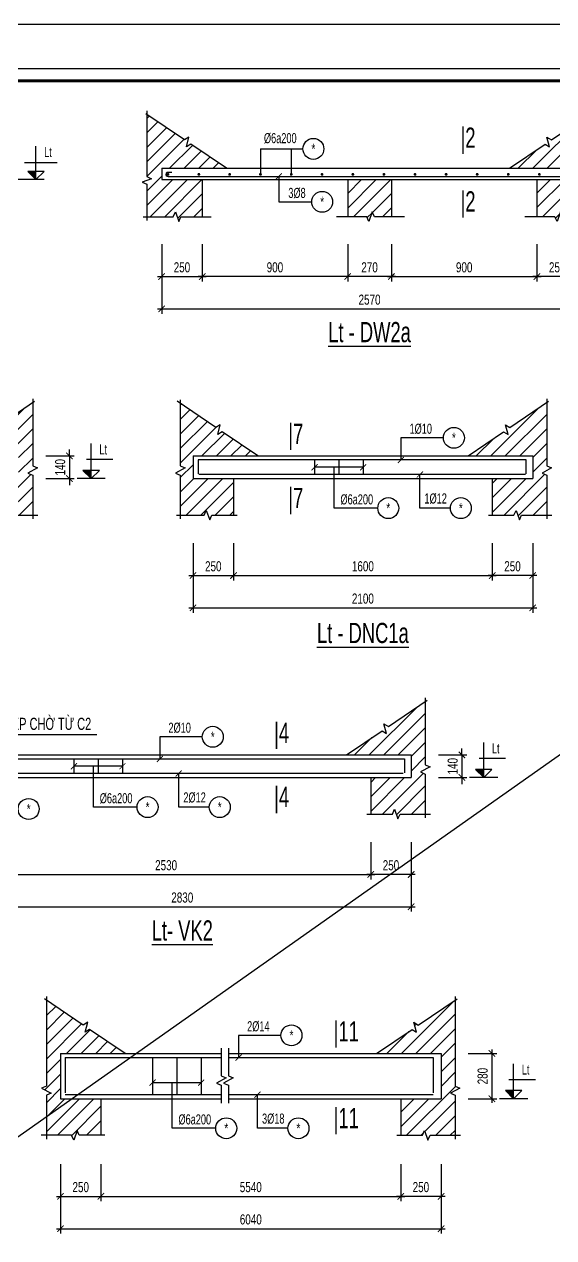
# Model space of a CAD drawing. Header units: millimetres. Extents: x 0 to 42050, y 0 to 14850.
# Drawn here: x 11317 to 14590, y 7341 to 14850 of the extents above; entities that cross this region are included whole.
import ezdxf
from ezdxf.enums import TextEntityAlignment as Align

# ---------------------------------------------------------------- set-up
doc = ezdxf.new("R2010")
doc.units = ezdxf.units.MM
doc.header["$LTSCALE"] = 3
doc.header["$PDSIZE"] = -2
doc.layers.get('0').update_dxf_attribs({"color": 8, "lineweight": 5})
doc.layers.get('Defpoints').update_dxf_attribs({"color": 2})
for name, color, linetype in [('CDC-KHUNGTEN', 9, 'Continuous'), ('CDC.02.DIM', 1, 'Continuous'), ('CDC.03.BORDER', 3, 'Continuous'), ('CDC.05.STEEL', 4, 'Continuous'), ('CDC.06.TEXT', 2, 'Continuous'), ('CDC.10.HATCH', 9, 'Continuous'), ('CDC.11.NOTE', 8, 'Continuous'), ('CDC.14.STEELNUM', 9, 'Continuous')]:
    doc.layers.add(name, color=color, linetype=linetype)
doc.layers.add('KCS_Plotter', color=11, linetype='Continuous', plot=False)
doc.styles.add('arial', font='arial.ttf', dxfattribs={"width": 0.7})
doc.styles.add('KCS_SMTEXT', font='arial.ttf', dxfattribs={"width": 0.7})
doc.dimstyles.new('KCS_DIM25', dxfattribs={"dimscale": 25, "dimtxt": 2.5, "dimasz": 1.6, "dimexe": 1.2, "dimexo": 0, "dimgap": 1, "dimtad": 1, "dimdec": 0, "dimzin": 0, "dimdsep": 46, "dimtxsty": 'KCS_SMTEXT', "dimblk": 'ARCHTICK', "dimcen": 0, "dimdle": 1, "dimclrd": 256, "dimclre": 256, "dimclrt": 2, "dimadec": 0, "dimazin": 0, "dimtfac": 1, "dimtdec": 0, "dimtix": 1, "dimtmove": 2, "dimatfit": 3, "dimfxl": 1, "dimtolj": 1, "dimtzin": 0, "dimarcsym": 0})
pattern_1 = [(45, (-5593256.22, -274393.507), (-44.9012806, 44.9012806), [])]

# ---------------------------------------------------------------- blocks, each defined once
blk = doc.blocks.new('_ArchTick')
at = {"color": 0, "linetype": 'ByBlock', "const_width": 0.15}
blk.add_lwpolyline([(-0.5, -0.5), (0.5, 0.5)], dxfattribs=at)
blk = doc.blocks.new('*D18')
at = {"layer": 'CDC.02.DIM', "lineweight": -2, "transparency": 16777216}
for p, q in [((11450.5, 12178.6), (11626.1, 12178.6)), ((11596.1, 12178.6), (11596.1, 12218.6)), ((11596.1, 12178.6), (11596.1, 12038.6)), ((11450.5, 12038.6), (11626.1, 12038.6)), ((11596.1, 12038.6), (11596.1, 11998.6))]:
    blk.add_line(p, q, dxfattribs=at)
at = {"layer": 'Defpoints', "color": 0, "transparency": 16777216}
for p in [(11450.5, 12178.6), (11450.5, 12038.6), (11596.1, 12038.6)]:
    blk.add_point(p, dxfattribs=at)
at = {"layer": 'CDC.02.DIM', "lineweight": -2, "transparency": 16777216, "xscale": 40, "yscale": 40, "zscale": 40}
for p, rotation in [((11596.1, 12178.6), 270), ((11596.1, 12038.6), 90)]:
    blk.add_blockref('_ArchTick', p, dxfattribs=dict(at, rotation=rotation))
at = {"layer": 'CDC.02.DIM', "color": 2, "transparency": 16777216, "insert": (11539.2, 12108.6), "char_height": 62.5, "attachment_point": 5, "rotation": 90, "style": 'KCS_SMTEXT'}
blk.add_mtext('\\A1;140', dxfattribs=at)
blk = doc.blocks.new('*D21')
at = {"layer": 'CDC.02.DIM', "lineweight": -2, "transparency": 16777216}
for p, q in [((12360.5, 11638.8), (12360.5, 11408.6)), ((12610.5, 11638.8), (12610.5, 11408.6)), ((12335.5, 11438.6), (12635.5, 11438.6))]:
    blk.add_line(p, q, dxfattribs=at)
at = {"layer": 'Defpoints', "color": 0, "transparency": 16777216}
for p in [(12360.5, 11638.8), (12610.5, 11638.8), (12610.5, 11438.6)]:
    blk.add_point(p, dxfattribs=at)
at = {"layer": 'CDC.02.DIM', "lineweight": -2, "transparency": 16777216, "xscale": 40, "yscale": 40, "zscale": 40, "rotation": 180}
blk.add_blockref('_ArchTick', (12360.5, 11438.6), dxfattribs=at)
at = {"layer": 'CDC.02.DIM', "lineweight": -2, "transparency": 16777216, "xscale": 40, "yscale": 40, "zscale": 40}
blk.add_blockref('_ArchTick', (12610.5, 11438.6), dxfattribs=at)
at = {"layer": 'CDC.02.DIM', "color": 2, "transparency": 16777216, "insert": (12485.5, 11495.6), "char_height": 62.5, "attachment_point": 5, "style": 'KCS_SMTEXT'}
blk.add_mtext('\\A1;250', dxfattribs=at)
blk = doc.blocks.new('*D22')
at = {"layer": 'CDC.02.DIM', "lineweight": -2, "transparency": 16777216}
for p, q in [((14210.5, 11638.8), (14210.5, 11408.6)), ((14460.5, 11638.8), (14460.5, 11408.6)), ((14485.5, 11438.6), (14185.5, 11438.6))]:
    blk.add_line(p, q, dxfattribs=at)
at = {"layer": 'Defpoints', "color": 0, "transparency": 16777216}
for p in [(14210.5, 11638.8), (14460.5, 11638.8), (14210.5, 11438.6)]:
    blk.add_point(p, dxfattribs=at)
at = {"layer": 'CDC.02.DIM', "lineweight": -2, "transparency": 16777216, "xscale": 40, "yscale": 40, "zscale": 40, "rotation": 180}
blk.add_blockref('_ArchTick', (14210.5, 11438.6), dxfattribs=at)
at = {"layer": 'CDC.02.DIM', "lineweight": -2, "transparency": 16777216, "xscale": 40, "yscale": 40, "zscale": 40}
blk.add_blockref('_ArchTick', (14460.5, 11438.6), dxfattribs=at)
at = {"layer": 'CDC.02.DIM', "color": 2, "transparency": 16777216, "insert": (14335.5, 11495.6), "char_height": 62.5, "attachment_point": 5, "style": 'KCS_SMTEXT'}
blk.add_mtext('\\A1;250', dxfattribs=at)
blk = doc.blocks.new('*D24')
at = {"layer": 'CDC.02.DIM', "lineweight": -2, "transparency": 16777216}
for p, q in [((12610.5, 11638.8), (12610.5, 11408.6)), ((14210.5, 11638.8), (14210.5, 11408.6)), ((12585.5, 11438.6), (14235.5, 11438.6))]:
    blk.add_line(p, q, dxfattribs=at)
at = {"layer": 'Defpoints', "color": 0, "transparency": 16777216}
for p in [(12610.5, 11638.8), (14210.5, 11638.8), (14210.5, 11438.6)]:
    blk.add_point(p, dxfattribs=at)
at = {"layer": 'CDC.02.DIM', "lineweight": -2, "transparency": 16777216, "xscale": 40, "yscale": 40, "zscale": 40, "rotation": 180}
blk.add_blockref('_ArchTick', (12610.5, 11438.6), dxfattribs=at)
at = {"layer": 'CDC.02.DIM', "lineweight": -2, "transparency": 16777216, "xscale": 40, "yscale": 40, "zscale": 40}
blk.add_blockref('_ArchTick', (14210.5, 11438.6), dxfattribs=at)
at = {"layer": 'CDC.02.DIM', "color": 2, "transparency": 16777216, "insert": (13410.5, 11495.6), "char_height": 62.5, "attachment_point": 5, "style": 'KCS_SMTEXT'}
blk.add_mtext('\\A1;1600', dxfattribs=at)
blk = doc.blocks.new('*D25')
at = {"layer": 'CDC.02.DIM', "lineweight": -2, "transparency": 16777216}
for p, q in [((12360.5, 11638.8), (12360.5, 11208.6)), ((14460.5, 11638.8), (14460.5, 11208.6)), ((12335.5, 11238.6), (14485.5, 11238.6))]:
    blk.add_line(p, q, dxfattribs=at)
at = {"layer": 'Defpoints', "color": 0, "transparency": 16777216}
for p in [(12360.5, 11638.8), (14460.5, 11638.8), (14460.5, 11238.6)]:
    blk.add_point(p, dxfattribs=at)
at = {"layer": 'CDC.02.DIM', "lineweight": -2, "transparency": 16777216, "xscale": 40, "yscale": 40, "zscale": 40, "rotation": 180}
blk.add_blockref('_ArchTick', (12360.5, 11238.6), dxfattribs=at)
at = {"layer": 'CDC.02.DIM', "lineweight": -2, "transparency": 16777216, "xscale": 40, "yscale": 40, "zscale": 40}
blk.add_blockref('_ArchTick', (14460.5, 11238.6), dxfattribs=at)
at = {"layer": 'CDC.02.DIM', "color": 2, "transparency": 16777216, "insert": (13410.5, 11295.6), "char_height": 62.5, "attachment_point": 5, "style": 'KCS_SMTEXT'}
blk.add_mtext('\\A1;2100', dxfattribs=at)
blk = doc.blocks.new('*D36')
at = {"layer": 'CDC.02.DIM', "lineweight": -2, "transparency": 16777216}
for p, q in [((12166.8, 13488.6), (12166.8, 13258.6)), ((12416.8, 13488.6), (12416.8, 13258.6)), ((12141.8, 13288.6), (12441.8, 13288.6))]:
    blk.add_line(p, q, dxfattribs=at)
at = {"layer": 'Defpoints', "color": 0, "transparency": 16777216}
for p in [(12166.8, 13488.6), (12416.8, 13488.6), (12416.8, 13288.6)]:
    blk.add_point(p, dxfattribs=at)
at = {"layer": 'CDC.02.DIM', "lineweight": -2, "transparency": 16777216, "xscale": 40, "yscale": 40, "zscale": 40, "rotation": 180}
blk.add_blockref('_ArchTick', (12166.8, 13288.6), dxfattribs=at)
at = {"layer": 'CDC.02.DIM', "lineweight": -2, "transparency": 16777216, "xscale": 40, "yscale": 40, "zscale": 40}
blk.add_blockref('_ArchTick', (12416.8, 13288.6), dxfattribs=at)
at = {"layer": 'CDC.02.DIM', "color": 2, "transparency": 16777216, "insert": (12291.8, 13345.6), "char_height": 62.5, "attachment_point": 5, "style": 'KCS_SMTEXT'}
blk.add_mtext('\\A1;250', dxfattribs=at)
blk = doc.blocks.new('*D37')
at = {"layer": 'CDC.02.DIM', "lineweight": -2, "transparency": 16777216}
for p, q in [((12416.8, 13488.6), (12416.8, 13258.6)), ((13316.8, 13488.6), (13316.8, 13258.6)), ((13341.8, 13288.6), (12391.8, 13288.6))]:
    blk.add_line(p, q, dxfattribs=at)
at = {"layer": 'Defpoints', "color": 0, "transparency": 16777216}
for p in [(12416.8, 13488.6), (13316.8, 13488.6), (12416.8, 13288.6)]:
    blk.add_point(p, dxfattribs=at)
at = {"layer": 'CDC.02.DIM', "lineweight": -2, "transparency": 16777216, "xscale": 40, "yscale": 40, "zscale": 40, "rotation": 180}
blk.add_blockref('_ArchTick', (12416.8, 13288.6), dxfattribs=at)
at = {"layer": 'CDC.02.DIM', "lineweight": -2, "transparency": 16777216, "xscale": 40, "yscale": 40, "zscale": 40}
blk.add_blockref('_ArchTick', (13316.8, 13288.6), dxfattribs=at)
at = {"layer": 'CDC.02.DIM', "color": 2, "transparency": 16777216, "insert": (12866.8, 13345.6), "char_height": 62.5, "attachment_point": 5, "style": 'KCS_SMTEXT'}
blk.add_mtext('\\A1;900', dxfattribs=at)
blk = doc.blocks.new('*D38')
at = {"layer": 'CDC.02.DIM', "lineweight": -2, "transparency": 16777216}
for p, q in [((13316.8, 13488.6), (13316.8, 13258.6)), ((13586.8, 13488.6), (13586.8, 13258.6)), ((13611.8, 13288.6), (13291.8, 13288.6))]:
    blk.add_line(p, q, dxfattribs=at)
at = {"layer": 'Defpoints', "color": 0, "transparency": 16777216}
for p in [(13316.8, 13488.6), (13586.8, 13488.6), (13316.8, 13288.6)]:
    blk.add_point(p, dxfattribs=at)
at = {"layer": 'CDC.02.DIM', "lineweight": -2, "transparency": 16777216, "xscale": 40, "yscale": 40, "zscale": 40, "rotation": 180}
blk.add_blockref('_ArchTick', (13316.8, 13288.6), dxfattribs=at)
at = {"layer": 'CDC.02.DIM', "lineweight": -2, "transparency": 16777216, "xscale": 40, "yscale": 40, "zscale": 40}
blk.add_blockref('_ArchTick', (13586.8, 13288.6), dxfattribs=at)
at = {"layer": 'CDC.02.DIM', "color": 2, "transparency": 16777216, "insert": (13451.8, 13345.6), "char_height": 62.5, "attachment_point": 5, "style": 'KCS_SMTEXT'}
blk.add_mtext('\\A1;270', dxfattribs=at)
blk = doc.blocks.new('*D39')
at = {"layer": 'CDC.02.DIM', "lineweight": -2, "transparency": 16777216}
for p, q in [((14486.8, 13488.6), (14486.8, 13258.6)), ((14736.8, 13488.6), (14736.8, 13258.6)), ((14761.8, 13288.6), (14461.8, 13288.6))]:
    blk.add_line(p, q, dxfattribs=at)
at = {"layer": 'Defpoints', "color": 0, "transparency": 16777216}
for p in [(14486.8, 13488.6), (14736.8, 13488.6), (14486.8, 13288.6)]:
    blk.add_point(p, dxfattribs=at)
at = {"layer": 'CDC.02.DIM', "lineweight": -2, "transparency": 16777216, "xscale": 40, "yscale": 40, "zscale": 40, "rotation": 180}
blk.add_blockref('_ArchTick', (14486.8, 13288.6), dxfattribs=at)
at = {"layer": 'CDC.02.DIM', "lineweight": -2, "transparency": 16777216, "xscale": 40, "yscale": 40, "zscale": 40}
blk.add_blockref('_ArchTick', (14736.8, 13288.6), dxfattribs=at)
at = {"layer": 'CDC.02.DIM', "color": 2, "transparency": 16777216, "insert": (14611.8, 13345.6), "char_height": 62.5, "attachment_point": 5, "style": 'KCS_SMTEXT'}
blk.add_mtext('\\A1;250', dxfattribs=at)
blk = doc.blocks.new('*D40')
at = {"layer": 'CDC.02.DIM', "lineweight": -2, "transparency": 16777216}
for p, q in [((13586.8, 13488.6), (13586.8, 13258.6)), ((14486.8, 13488.6), (14486.8, 13258.6)), ((13561.8, 13288.6), (14511.8, 13288.6))]:
    blk.add_line(p, q, dxfattribs=at)
at = {"layer": 'Defpoints', "color": 0, "transparency": 16777216}
for p in [(13586.8, 13488.6), (14486.8, 13488.6), (14486.8, 13288.6)]:
    blk.add_point(p, dxfattribs=at)
at = {"layer": 'CDC.02.DIM', "lineweight": -2, "transparency": 16777216, "xscale": 40, "yscale": 40, "zscale": 40, "rotation": 180}
blk.add_blockref('_ArchTick', (13586.8, 13288.6), dxfattribs=at)
at = {"layer": 'CDC.02.DIM', "lineweight": -2, "transparency": 16777216, "xscale": 40, "yscale": 40, "zscale": 40}
blk.add_blockref('_ArchTick', (14486.8, 13288.6), dxfattribs=at)
at = {"layer": 'CDC.02.DIM', "color": 2, "transparency": 16777216, "insert": (14036.8, 13345.6), "char_height": 62.5, "attachment_point": 5, "style": 'KCS_SMTEXT'}
blk.add_mtext('\\A1;900', dxfattribs=at)
blk = doc.blocks.new('*D57')
at = {"layer": 'CDC.02.DIM', "lineweight": -2, "transparency": 16777216}
for p, q in [((13459, 9788.6), (13459, 9558.6)), ((13709, 9788.6), (13709, 9558.6)), ((13734, 9588.6), (13434, 9588.6))]:
    blk.add_line(p, q, dxfattribs=at)
at = {"layer": 'Defpoints', "color": 0, "transparency": 16777216}
for p in [(13459, 9788.6), (13709, 9788.6), (13459, 9588.6)]:
    blk.add_point(p, dxfattribs=at)
at = {"layer": 'CDC.02.DIM', "lineweight": -2, "transparency": 16777216, "xscale": 40, "yscale": 40, "zscale": 40, "rotation": 180}
blk.add_blockref('_ArchTick', (13459, 9588.6), dxfattribs=at)
at = {"layer": 'CDC.02.DIM', "lineweight": -2, "transparency": 16777216, "xscale": 40, "yscale": 40, "zscale": 40}
blk.add_blockref('_ArchTick', (13709, 9588.6), dxfattribs=at)
at = {"layer": 'CDC.02.DIM', "color": 2, "transparency": 16777216, "insert": (13584, 9645.5), "char_height": 62.5, "attachment_point": 5, "style": 'KCS_SMTEXT'}
blk.add_mtext('\\A1;250', dxfattribs=at)
blk = doc.blocks.new('*D58')
at = {"layer": 'CDC.02.DIM', "lineweight": -2, "transparency": 16777216}
for p, q in [((14022.8, 10328.6), (14022.8, 10368.6)), ((13877.2, 10328.6), (14052.8, 10328.6)), ((14022.8, 10328.6), (14022.8, 10188.6)), ((13877.2, 10188.6), (14052.8, 10188.6)), ((14022.8, 10188.6), (14022.8, 10148.6))]:
    blk.add_line(p, q, dxfattribs=at)
at = {"layer": 'Defpoints', "color": 0, "transparency": 16777216}
for p in [(13877.2, 10328.6), (13877.2, 10188.6), (14022.8, 10188.6)]:
    blk.add_point(p, dxfattribs=at)
at = {"layer": 'CDC.02.DIM', "lineweight": -2, "transparency": 16777216, "xscale": 40, "yscale": 40, "zscale": 40}
for p, rotation in [((14022.8, 10328.6), 270), ((14022.8, 10188.6), 90)]:
    blk.add_blockref('_ArchTick', p, dxfattribs=dict(at, rotation=rotation))
at = {"layer": 'CDC.02.DIM', "color": 2, "transparency": 16777216, "insert": (13965.9, 10258.6), "char_height": 62.5, "attachment_point": 5, "rotation": 90, "style": 'KCS_SMTEXT'}
blk.add_mtext('\\A1;140', dxfattribs=at)
blk = doc.blocks.new('*D59')
at = {"layer": 'CDC.02.DIM', "lineweight": -2, "transparency": 16777216}
for p, q in [((10929, 9788.6), (10929, 9558.6)), ((13459, 9788.6), (13459, 9558.6)), ((10904, 9588.6), (13484, 9588.6))]:
    blk.add_line(p, q, dxfattribs=at)
at = {"layer": 'Defpoints', "color": 0, "transparency": 16777216}
for p in [(10929, 9788.6), (13459, 9788.6), (13459, 9588.6)]:
    blk.add_point(p, dxfattribs=at)
at = {"layer": 'CDC.02.DIM', "lineweight": -2, "transparency": 16777216, "xscale": 40, "yscale": 40, "zscale": 40, "rotation": 180}
blk.add_blockref('_ArchTick', (10929, 9588.6), dxfattribs=at)
at = {"layer": 'CDC.02.DIM', "lineweight": -2, "transparency": 16777216, "xscale": 40, "yscale": 40, "zscale": 40}
blk.add_blockref('_ArchTick', (13459, 9588.6), dxfattribs=at)
at = {"layer": 'CDC.02.DIM', "color": 2, "transparency": 16777216, "insert": (12194, 9645.6), "char_height": 62.5, "attachment_point": 5, "style": 'KCS_SMTEXT'}
blk.add_mtext('\\A1;2530', dxfattribs=at)
blk = doc.blocks.new('*D60')
at = {"layer": 'CDC.02.DIM', "lineweight": -2, "transparency": 16777216}
for p, q in [((10879, 9788.6), (10879, 9358.6)), ((13709, 9788.6), (13709, 9358.6)), ((10854, 9388.6), (13734, 9388.6))]:
    blk.add_line(p, q, dxfattribs=at)
at = {"layer": 'Defpoints', "color": 0, "transparency": 16777216}
for p in [(10879, 9788.6), (13709, 9788.6), (13709, 9388.6)]:
    blk.add_point(p, dxfattribs=at)
at = {"layer": 'CDC.02.DIM', "lineweight": -2, "transparency": 16777216, "xscale": 40, "yscale": 40, "zscale": 40, "rotation": 180}
blk.add_blockref('_ArchTick', (10879, 9388.6), dxfattribs=at)
at = {"layer": 'CDC.02.DIM', "lineweight": -2, "transparency": 16777216, "xscale": 40, "yscale": 40, "zscale": 40}
blk.add_blockref('_ArchTick', (13709, 9388.6), dxfattribs=at)
at = {"layer": 'CDC.02.DIM', "color": 2, "transparency": 16777216, "insert": (12294, 9445.6), "char_height": 62.5, "attachment_point": 5, "style": 'KCS_SMTEXT'}
blk.add_mtext('\\A1;2830', dxfattribs=at)
blk = doc.blocks.new('*D78')
at = {"layer": 'CDC.02.DIM', "lineweight": -2, "transparency": 16777216}
for p, q in [((11541.1, 7796.8), (11541.1, 7566.8)), ((11791.1, 7796.8), (11791.1, 7566.8)), ((11516.1, 7596.8), (11816.1, 7596.8))]:
    blk.add_line(p, q, dxfattribs=at)
at = {"layer": 'Defpoints', "color": 0, "transparency": 16777216}
for p in [(11541.1, 7796.8), (11791.1, 7796.8), (11791.1, 7596.8)]:
    blk.add_point(p, dxfattribs=at)
at = {"layer": 'CDC.02.DIM', "lineweight": -2, "transparency": 16777216, "xscale": 40, "yscale": 40, "zscale": 40, "rotation": 180}
blk.add_blockref('_ArchTick', (11541.1, 7596.8), dxfattribs=at)
at = {"layer": 'CDC.02.DIM', "lineweight": -2, "transparency": 16777216, "xscale": 40, "yscale": 40, "zscale": 40}
blk.add_blockref('_ArchTick', (11791.1, 7596.8), dxfattribs=at)
at = {"layer": 'CDC.02.DIM', "color": 2, "transparency": 16777216, "insert": (11666.1, 7653.7), "char_height": 62.5, "attachment_point": 5, "style": 'KCS_SMTEXT'}
blk.add_mtext('\\A1;250', dxfattribs=at)
blk = doc.blocks.new('*D79')
at = {"layer": 'CDC.02.DIM', "lineweight": -2, "transparency": 16777216}
for p, q in [((13644.2, 7796.8), (13644.2, 7566.8)), ((13894.2, 7796.8), (13894.2, 7566.8)), ((13919.2, 7596.8), (13619.2, 7596.8))]:
    blk.add_line(p, q, dxfattribs=at)
at = {"layer": 'Defpoints', "color": 0, "transparency": 16777216}
for p in [(13644.2, 7796.8), (13894.2, 7796.8), (13644.2, 7596.8)]:
    blk.add_point(p, dxfattribs=at)
at = {"layer": 'CDC.02.DIM', "lineweight": -2, "transparency": 16777216, "xscale": 40, "yscale": 40, "zscale": 40, "rotation": 180}
blk.add_blockref('_ArchTick', (13644.2, 7596.8), dxfattribs=at)
at = {"layer": 'CDC.02.DIM', "lineweight": -2, "transparency": 16777216, "xscale": 40, "yscale": 40, "zscale": 40}
blk.add_blockref('_ArchTick', (13894.2, 7596.8), dxfattribs=at)
at = {"layer": 'CDC.02.DIM', "color": 2, "transparency": 16777216, "insert": (13769.2, 7653.7), "char_height": 62.5, "attachment_point": 5, "style": 'KCS_SMTEXT'}
blk.add_mtext('\\A1;250', dxfattribs=at)
blk = doc.blocks.new('*D80')
at = {"layer": 'CDC.02.DIM', "lineweight": -2, "transparency": 16777216}
for p, q in [((14208, 8506), (14208, 8176)), ((14062.4, 8481), (14238, 8481)), ((14062.4, 8201), (14238, 8201))]:
    blk.add_line(p, q, dxfattribs=at)
at = {"layer": 'Defpoints', "color": 0, "transparency": 16777216}
for p in [(14062.4, 8481), (14062.4, 8201), (14208, 8201)]:
    blk.add_point(p, dxfattribs=at)
at = {"layer": 'CDC.02.DIM', "lineweight": -2, "transparency": 16777216, "xscale": 40, "yscale": 40, "zscale": 40}
for p, rotation in [((14208, 8481), 90), ((14208, 8201), 270)]:
    blk.add_blockref('_ArchTick', p, dxfattribs=dict(at, rotation=rotation))
at = {"layer": 'CDC.02.DIM', "color": 2, "transparency": 16777216, "insert": (14151.1, 8341), "char_height": 62.5, "attachment_point": 5, "rotation": 90, "style": 'KCS_SMTEXT'}
blk.add_mtext('\\A1;280', dxfattribs=at)
blk = doc.blocks.new('*D81')
at = {"layer": 'CDC.02.DIM', "lineweight": -2, "transparency": 16777216}
for p, q in [((11791.1, 7796.8), (11791.1, 7566.8)), ((13644.2, 7796.8), (13644.2, 7566.8)), ((11766.1, 7596.8), (13669.2, 7596.8))]:
    blk.add_line(p, q, dxfattribs=at)
at = {"layer": 'Defpoints', "color": 0, "transparency": 16777216}
for p in [(11791.1, 7796.8), (13644.2, 7796.8), (13644.2, 7596.8)]:
    blk.add_point(p, dxfattribs=at)
at = {"layer": 'CDC.02.DIM', "lineweight": -2, "transparency": 16777216, "xscale": 40, "yscale": 40, "zscale": 40, "rotation": 180}
blk.add_blockref('_ArchTick', (11791.1, 7596.8), dxfattribs=at)
at = {"layer": 'CDC.02.DIM', "lineweight": -2, "transparency": 16777216, "xscale": 40, "yscale": 40, "zscale": 40}
blk.add_blockref('_ArchTick', (13644.2, 7596.8), dxfattribs=at)
at = {"layer": 'CDC.02.DIM', "color": 2, "transparency": 16777216, "insert": (12717.6, 7653.7), "char_height": 62.5, "attachment_point": 5, "style": 'KCS_SMTEXT'}
blk.add_mtext('\\A1;{\\fArial|b0|i0|c163|p34;5540}', dxfattribs=at)
blk = doc.blocks.new('*D82')
at = {"layer": 'CDC.02.DIM', "lineweight": -2, "transparency": 16777216}
for p, q in [((11541.1, 7796.8), (11541.1, 7366.8)), ((13894.2, 7796.8), (13894.2, 7366.8)), ((11516.1, 7396.8), (13919.2, 7396.8))]:
    blk.add_line(p, q, dxfattribs=at)
at = {"layer": 'Defpoints', "color": 0, "transparency": 16777216}
for p in [(11541.1, 7796.8), (13894.2, 7796.8), (13894.2, 7396.8)]:
    blk.add_point(p, dxfattribs=at)
at = {"layer": 'CDC.02.DIM', "lineweight": -2, "transparency": 16777216, "xscale": 40, "yscale": 40, "zscale": 40, "rotation": 180}
blk.add_blockref('_ArchTick', (11541.1, 7396.8), dxfattribs=at)
at = {"layer": 'CDC.02.DIM', "lineweight": -2, "transparency": 16777216, "xscale": 40, "yscale": 40, "zscale": 40}
blk.add_blockref('_ArchTick', (13894.2, 7396.8), dxfattribs=at)
at = {"layer": 'CDC.02.DIM', "color": 2, "transparency": 16777216, "insert": (12717.6, 7453.7), "char_height": 62.5, "attachment_point": 5, "style": 'KCS_SMTEXT'}
blk.add_mtext('\\A1;{\\fArial|b0|i0|c163|p34;6040}', dxfattribs=at)
blk = doc.blocks.new('*D331')
at = {"layer": 'CDC.02.DIM', "lineweight": -2, "transparency": 16777216}
for p, q in [((12166.8, 13488.6), (12166.8, 13058.6)), ((14736.8, 13488.6), (14736.8, 13058.6)), ((12141.8, 13088.6), (14761.8, 13088.6))]:
    blk.add_line(p, q, dxfattribs=at)
at = {"layer": 'Defpoints', "color": 0, "transparency": 16777216}
for p in [(12166.8, 13488.6), (14736.8, 13488.6), (14736.8, 13088.6)]:
    blk.add_point(p, dxfattribs=at)
at = {"layer": 'CDC.02.DIM', "lineweight": -2, "transparency": 16777216, "xscale": 40, "yscale": 40, "zscale": 40, "rotation": 180}
blk.add_blockref('_ArchTick', (12166.8, 13088.6), dxfattribs=at)
at = {"layer": 'CDC.02.DIM', "lineweight": -2, "transparency": 16777216, "xscale": 40, "yscale": 40, "zscale": 40}
blk.add_blockref('_ArchTick', (14736.8, 13088.6), dxfattribs=at)
at = {"layer": 'CDC.02.DIM', "color": 2, "transparency": 16777216, "insert": (13451.8, 13145.6), "char_height": 62.5, "attachment_point": 5, "style": 'KCS_SMTEXT'}
blk.add_mtext('\\A1;2570', dxfattribs=at)
blk = doc.blocks.new('Khung tên chuẩn')
at = {"layer": 'CDC-KHUNGTEN', "color": 8}
blk.add_lwpolyline([(75096, 1100), (83000, 1100), (83000, 58300), (3000, 58300), (3000, 1100), (75096, 1100)], dxfattribs=at)
at = {"layer": 'CDC-KHUNGTEN', "color": 255, "lineweight": 60}
blk.add_lwpolyline([(74900, 1400), (74900, 58000), (3300, 58000), (3300, 1400), (74900, 1400)], close=True, dxfattribs=at)
at = {"layer": 'Defpoints', "color": 1, "ltscale": 0.2}
blk.add_lwpolyline([(0, 0), (0, 59400), (84100, 59400), (84100, 0), (0, 0)], close=True, dxfattribs=at)

msp = doc.modelspace()

# ---------------------------------------------------------------- hatches: boundary and pattern name
at = {"layer": 'CDC.10.HATCH'}
h = msp.add_hatch(dxfattribs=at)
h.set_pattern_fill('ANSI31', color=256, scale=20, style=0)
h.set_pattern_definition(pattern_1)
h.paths.add_polyline_path([(12566.8, 13958.6), (12346.7, 14107.9), (12319.6, 14090.8), (12334.9, 14151.4), (12307.9, 14134.2), (12075.3, 14292), (12075.3, 13907.2), (12104.7, 13894.5), (12045.9, 13873.1), (12075.3, 13860.4), (12075.3, 13659), (12238.5, 13659), (12251.2, 13688.3), (12272.6, 13629.6), (12285.3, 13659), (12416.8, 13659), (12416.8, 13888.6), (12166.8, 13888.6), (12166.8, 13958.6)])
h = msp.add_hatch(dxfattribs=at)
h.set_pattern_fill('ANSI31', color=256, scale=20, style=0)
h.set_pattern_definition(pattern_1)
h.paths.add_polyline_path([(14736.8, 13958.6), (14736.8, 13888.6), (14486.8, 13888.6), (14486.8, 13659), (14598.2, 13659), (14610.9, 13629.6), (14632.3, 13688.3), (14645.1, 13659), (14808.2, 13659), (14808.2, 13860.4), (14837.6, 13873.1), (14778.9, 13894.5), (14808.2, 13907.2), (14808.2, 14292), (14575.7, 14134.2), (14548.6, 14151.4), (14563.9, 14090.8), (14536.9, 14107.9), (14316.8, 13958.6)])
h = msp.add_hatch(dxfattribs=at)
h.set_pattern_fill('ANSI31', color=256, scale=20, style=0)
h.set_pattern_definition(pattern_1)
h.paths.add_polyline_path([(13586.8, 13888.6), (13316.8, 13888.6), (13316.8, 13659), (13434.8, 13659), (13447.5, 13629.6), (13468.9, 13688.3), (13481.6, 13659), (13586.8, 13659)])
h = msp.add_hatch(dxfattribs=at)
h.set_pattern_fill('ANSI31', color=256, scale=20, style=0)
h.set_pattern_definition([(45, (-54901.57, 8038.48), (-44.90128, 44.90128), [])])
h.paths.add_polyline_path([(11369.2, 12508.9), (11141.2, 12354.2), (11114.2, 12371.4), (11129.5, 12310.8), (11102.4, 12327.9), (10882.3, 12178.6), (11282.3, 12178.6), (11282.3, 12038.6), (11032.3, 12038.6), (11032.3, 11812.3), (11166.5, 11812.3), (11179.4, 11841.9), (11200.9, 11782.7), (11213.8, 11812.3), (11369.2, 11812.3), (11369.2, 12060), (11339.6, 12072.9), (11398.8, 12104.4), (11369.2, 12117.3)])
h = msp.add_hatch(dxfattribs=at)
h.set_pattern_fill('ANSI31', color=256, scale=20, style=0)
h.set_pattern_definition([(45, (-51623.34, 8038.48), (-44.90128, 44.90128), [])])
h.paths.add_polyline_path([(12540.4, 12327.9), (12513.4, 12310.8), (12528.7, 12371.4), (12501.6, 12354.2), (12281.5, 12503.5), (12281.5, 12117.3), (12311.1, 12104.4), (12251.9, 12072.9), (12281.5, 12060), (12281.5, 11812.3), (12429.3, 11812.3), (12442.1, 11841.9), (12463.7, 11782.7), (12476.5, 11812.3), (12610.5, 11812.3), (12610.5, 12038.6), (12360.5, 12038.6), (12360.5, 12178.6), (12760.5, 12178.6)])
h = msp.add_hatch(dxfattribs=at)
h.set_pattern_fill('ANSI31', color=256, scale=20, style=0)
h.set_pattern_definition([(45, (-51723.34, 8038.48), (-44.90128, 44.90128), [])])
h.paths.add_polyline_path([(14547.5, 12508.9), (14319.5, 12354.2), (14292.4, 12371.4), (14307.7, 12310.8), (14280.7, 12327.9), (14060.5, 12178.6), (14460.5, 12178.6), (14460.5, 12038.6), (14210.5, 12038.6), (14210.5, 11812.3), (14344.7, 11812.3), (14357.6, 11841.9), (14379.1, 11782.7), (14392, 11812.3), (14547.5, 11812.3), (14547.5, 12060), (14517.9, 12072.9), (14577.1, 12104.4), (14547.5, 12117.3)])
h = msp.add_hatch(dxfattribs=at)
h.set_pattern_fill('ANSI31', color=256, scale=20, style=0)
h.set_pattern_definition([(45, (-52474.866, 6188.48), (-44.90128, 44.90128), [])])
h.paths.add_polyline_path([(13795.9, 10658.9), (13567.9, 10504.2), (13540.9, 10521.4), (13556.2, 10460.8), (13529.1, 10477.9), (13309, 10328.6), (13709, 10328.6), (13709, 10188.6), (13459, 10188.6), (13459, 9962.3), (13593.2, 9962.3), (13606.1, 9991.9), (13627.6, 9932.7), (13640.5, 9962.3), (13795.9, 9962.3), (13795.9, 10210), (13766.3, 10222.9), (13825.5, 10254.4), (13795.9, 10267.3)])
at = {"layer": 'CDC.10.HATCH', "ltscale": 10}
h = msp.add_hatch(dxfattribs=at)
h.set_pattern_fill('ANSI31', color=256, scale=20, style=0)
h.set_pattern_definition([(45, (11941.06, 7945.125), (-44.9013, 44.9013), [])])
h.paths.add_polyline_path([(11541, 8201), (11541, 8481), (11941.1, 8481), (11720.9, 8630.3), (11693.9, 8613.2), (11709.2, 8673.8), (11682.1, 8656.6), (11454.1, 8811.3), (11454.1, 8279.6), (11424.5, 8266.8), (11483.7, 8235.2), (11454.1, 8222.4), (11454.1, 7974.7), (11609.6, 7974.7), (11622.5, 7945.1), (11644, 8004.3), (11656.9, 7974.7), (11791.1, 7974.7), (11791.1, 8201)])
h = msp.add_hatch(dxfattribs=at)
h.set_pattern_fill('ANSI31', color=256, scale=20, style=0)
h.set_pattern_definition([(45, (14010.745, 7945.125), (-44.9013, 44.9013), [])])
h.paths.add_polyline_path([(13644.2, 8201), (13644.2, 7974.7), (13778.4, 7974.7), (13791.3, 8004.3), (13812.8, 7945.1), (13825.7, 7974.7), (13981.1, 7974.7), (13981.1, 8222.4), (13951.5, 8235.2), (14010.7, 8266.8), (13981.1, 8279.6), (13981.1, 8811.3), (13753.1, 8656.6), (13726.1, 8673.8), (13741.4, 8613.2), (13714.3, 8630.3), (13494.2, 8481), (13894.2, 8481), (13894.2, 8201)])

# ---------------------------------------------------------------- linework, layer by layer
at = {"layer": 'CDC.02.DIM'}
for p, q in [((11389.5, 13888.6), (11389.5, 14095.7)), ((11520.9, 13992.2), (11317.5, 13992.2)), ((11389.5, 13888.6), (11338.8, 13939.4)), ((11440.2, 13939.4), (11338.8, 13939.4)), ((11389.5, 13888.6), (11440.2, 13939.4)), ((11439.5, 13888.6), (11264.9, 13888.6)), ((11730.6, 12038.1), (11730.6, 12255.2)), ((11865.1, 12155.8), (11701.9, 12155.8)), ((11817.9, 12038.1), (11643.3, 12038.1)), ((11730.6, 12038.1), (11679.9, 12088.9)), ((11781.3, 12088.9), (11679.9, 12088.9)), ((11730.6, 12038.1), (11781.3, 12088.9)), ((14157.3, 10188.1), (14157.3, 10405.2)), ((14291.8, 10305.8), (14128.6, 10305.8)), ((14157.3, 10188.1), (14106.6, 10238.9)), ((14208, 10238.9), (14106.6, 10238.9)), ((14157.3, 10188.1), (14208, 10238.9)), ((14244.6, 10188.1), (14070, 10188.1)), ((14342.5, 8200.5), (14342.5, 8417.6)), ((14477, 8318.2), (14313.8, 8318.2)), ((14429.8, 8200.5), (14255.2, 8200.5)), ((14342.5, 8200.5), (14291.8, 8251.3)), ((14393.2, 8251.3), (14291.8, 8251.3)), ((14342.5, 8200.5), (14393.2, 8251.3))]:
    msp.add_line(p, q, dxfattribs=at)
for points in [[(11338.8, 13939.4), (11389.5, 13888.6), (11389.5, 13939.4)], [(11679.9, 12088.9), (11730.6, 12038.1), (11730.6, 12088.9)], [(14106.6, 10238.9), (14157.3, 10188.1), (14157.3, 10238.9)], [(14291.8, 8251.3), (14342.5, 8200.5), (14342.5, 8251.3)]]:
    msp.add_solid(points, dxfattribs=at)
at = {"layer": 'CDC.03.BORDER'}
for p, q in [((12166.8, 13958.6), (14736.8, 13958.6)), ((12166.8, 13958.6), (12166.8, 13888.6)), ((12166.8, 13888.6), (14736.8, 13888.6)), ((12416.8, 13888.6), (12416.8, 13659)), ((13316.8, 13888.6), (13316.8, 13659)), ((13586.8, 13888.6), (13586.8, 13659)), ((14486.8, 13888.6), (14486.8, 13659)), ((12360.5, 12178.6), (14460.5, 12178.6)), ((12360.5, 12178.6), (12360.5, 12038.6)), ((14460.5, 12178.6), (14460.5, 12038.6)), ((12360.5, 12038.6), (14460.5, 12038.6)), ((12610.5, 12038.6), (12610.5, 11812.3)), ((14210.5, 12038.6), (14210.5, 11812.3)), ((10879, 10328.6), (13709, 10328.6)), ((13709, 10328.6), (13709, 10188.6)), ((10879, 10188.6), (13709, 10188.6)), ((13459, 10188.6), (13459, 9962.3)), ((11541, 8481), (12535.1, 8481)), ((11541, 8481), (11541, 8201)), ((12579.3, 8481), (13894.2, 8481)), ((13894.2, 8481), (13894.2, 8201)), ((11541, 8201), (12535.1, 8201)), ((11791.1, 8201), (11791.1, 7974.7)), ((12579.3, 8201), (13894.2, 8201)), ((13644.2, 8201), (13644.2, 7974.7))]:
    msp.add_line(p, q, dxfattribs=at)
at = {"layer": 'CDC.05.STEEL'}
for p, q in [((13112.2, 12153.6), (13112.2, 12063.6)), ((13262.2, 12153.6), (13262.2, 12063.6)), ((13412.2, 12153.6), (13412.2, 12063.6)), ((14416.3, 12063.6), (12396.8, 12063.6)), ((10905.5, 10303.6), (13668, 10303.6)), ((11624.1, 10303.6), (11624.1, 10213.6)), ((11774.1, 10303.6), (11774.1, 10213.6)), ((11924.1, 10303.6), (11924.1, 10213.6)), ((13668, 10303.6), (13668, 10218)), ((13659.1, 10213.6), (10905.5, 10213.6)), ((11570.3, 8456), (12535.1, 8456)), ((12110.6, 8456), (12110.6, 8226)), ((12260.6, 8456), (12260.6, 8226)), ((12410.6, 8456), (12410.6, 8226)), ((12579.3, 8456), (13844.3, 8456)), ((12535.1, 8226), (11570.3, 8226)), ((13844.3, 8226), (12579.3, 8226))]:
    msp.add_line(p, q, dxfattribs=at)
msp.add_lwpolyline([(12229.5, 13933.6), (12206.9, 13933.6, 1.2), (12206.9, 13908.6), (14696.8, 13908.6, 1.2), (14696.8, 13933.6), (14675.9, 13933.6)], format="xyb", dxfattribs=at)
at = {"layer": 'CDC.05.STEEL', "const_width": 8.75}
for points in [[(12201.3, 13921.1, -1), (12210.1, 13921.1, -1)], [(12392, 13921.1, -1), (12400.8, 13921.1, -1)], [(12582.4, 13921.1, -1), (12591.2, 13921.1, -1)], [(12772.8, 13921.1, -1), (12781.6, 13921.1, -1)], [(12963.3, 13921.1, -1), (12972, 13921.1, -1)], [(13153.7, 13921.1, -1), (13162.4, 13921.1, -1)], [(13344.1, 13921.1, -1), (13352.8, 13921.1, -1)], [(13536.3, 13921.1, -1), (13545, 13921.1, -1)], [(13728.5, 13921.1, -1), (13737.2, 13921.1, -1)], [(13920.6, 13921.1, -1), (13929.4, 13921.1, -1)], [(14112.8, 13921.1, -1), (14121.6, 13921.1, -1)], [(14305, 13921.1, -1), (14313.7, 13921.1, -1)], [(14497.2, 13921.1, -1), (14505.9, 13921.1, -1)]]:
    msp.add_lwpolyline(points, format="xyb", close=True, dxfattribs=at)
at = {"layer": 'CDC.05.STEEL'}
for points in [[(14420.2, 12068.3), (14420.2, 12153.6), (12391.2, 12153.6), (12391.2, 12068.3)], [(11570.3, 8456), (11570.3, 8237.4)], [(13844.3, 8456), (13844.3, 8237.4)]]:
    msp.add_lwpolyline(points, dxfattribs=at)
at = {"layer": 'CDC.11.NOTE'}
for p, q in [((12777.2, 14078.9), (13039.7, 14078.9, 0)), ((12777.2, 14078.9), (12777.2, 13921.1)), ((12967.6, 14078.9), (12967.6, 13921.1)), ((13412.2, 12108.6), (13112.2, 12108.6)), ((11924.1, 10258.6), (11624.1, 10258.6)), ((12410.6, 8300.3), (12110.6, 8300.3))]:
    msp.add_line(p, q, dxfattribs=at)
for points in [[(12075.3, 14315), (12075.3, 13907.2), (12104.7, 13894.5), (12045.9, 13873.1), (12075.3, 13860.4), (12075.3, 13635.5)], [(12566.8, 13958.6), (12346.7, 14107.9), (12319.6, 14090.8), (12334.9, 14151.4), (12307.9, 14134.2), (12068.3, 14296.7)], [(14316.8, 13958.6), (14536.9, 14107.9), (14563.9, 14090.8), (14548.6, 14151.4), (14575.7, 14134.2), (14815.2, 14296.7)], [(12051.7, 13659), (12238.5, 13659), (12251.2, 13688.3), (12272.6, 13629.6), (12285.3, 13659), (12472.1, 13659)], [(13668.4, 13659), (13481.6, 13659), (13468.9, 13688.3), (13447.5, 13629.6), (13434.8, 13659), (13248, 13659)], [(14831.9, 13659), (14645.1, 13659), (14632.3, 13688.3), (14610.9, 13629.6), (14598.2, 13659), (14411.4, 13659)], [(10882.3, 12178.6), (11102.4, 12327.9), (11129.5, 12310.8), (11114.2, 12371.4), (11141.2, 12354.2), (11380.7, 12516.7)], [(11369.2, 12531.9), (11369.2, 12117.3), (11398.8, 12104.4), (11339.6, 12072.9), (11369.2, 12060), (11369.2, 11788.7)], [(12281.5, 12526.5), (12281.5, 12117.3), (12311.1, 12104.4), (12251.9, 12072.9), (12281.5, 12060), (12281.5, 11788.7)], [(12760.5, 12178.6), (12540.4, 12327.9), (12513.4, 12310.8), (12528.7, 12371.4), (12501.6, 12354.2), (12262.1, 12516.7)], [(14060.5, 12178.6), (14280.7, 12327.9), (14307.7, 12310.8), (14292.4, 12371.4), (14319.5, 12354.2), (14559, 12516.7)], [(14547.5, 12531.9), (14547.5, 12117.3), (14577.1, 12104.4), (14517.9, 12072.9), (14547.5, 12060), (14547.5, 11788.7)], [(13908.2, 12290.8), (13645.7, 12290.8), (13645.7, 12153.6)], [(13502.7, 11855.8), (13232.6, 11855.8), (13232.6, 12108.6)], [(13951.4, 11855.8), (13762.5, 11855.8), (13762.5, 12063.6)], [(11008.7, 11812.3), (11166.5, 11812.3), (11179.4, 11841.9), (11200.9, 11782.7), (11213.8, 11812.3), (11401.2, 11812.3)], [(12258.8, 11812.3), (12429.3, 11812.3), (12442.1, 11841.9), (12463.7, 11782.7), (12476.5, 11812.3), (12634.2, 11812.3)], [(14186.9, 11812.3), (14344.7, 11812.3), (14357.6, 11841.9), (14379.1, 11782.7), (14392, 11812.3), (14579.4, 11812.3)], [(13309, 10328.6), (13529.1, 10477.9), (13556.2, 10460.8), (13540.9, 10521.4), (13567.9, 10504.2), (13807.4, 10666.7)], [(13795.9, 10681.9), (13795.9, 10267.3), (13825.5, 10254.4), (13766.3, 10222.9), (13795.9, 10210), (13795.9, 9938.7)], [(11765.9, 10452.7), (11085.5, 10452.7), (11002.9, 10290.5)], [(12417.7, 10440.8), (12155.1, 10440.8), (12155.1, 10303.6)], [(12014.6, 10005.8), (11744.5, 10005.8), (11744.5, 10258.6)], [(12460.9, 10005.8), (12272, 10005.8), (12272, 10213.6)], [(13435.4, 9962.3), (13593.2, 9962.3), (13606.1, 9991.9), (13627.6, 9932.7), (13640.5, 9962.3), (13827.9, 9962.3)], [(11454.1, 8834.3), (11454.1, 8279.6), (11424.5, 8266.8), (11483.7, 8235.2), (11454.1, 8222.4), (11454.1, 7951.1)], [(11941.1, 8481), (11720.9, 8630.3), (11693.9, 8613.2), (11709.2, 8673.8), (11682.1, 8656.6), (11442.6, 8819.1)], [(13494.2, 8481), (13714.3, 8630.3), (13741.4, 8613.2), (13726.1, 8673.8), (13753.1, 8656.6), (13992.6, 8819.1)], [(13981.1, 8834.3), (13981.1, 8279.6), (14010.7, 8266.8), (13951.5, 8235.2), (13981.1, 8222.4), (13981.1, 7951.1)], [(12904.1, 8593.2), (12641.6, 8593.2), (12641.6, 8456)], [(12535.1, 8514.7), (12535.1, 8342.1), (12564.7, 8329.3), (12505.5, 8297.7), (12535.1, 8284.9), (12535.1, 8173.8)], [(12579.3, 8514.7), (12579.3, 8342.1), (12608.9, 8329.3), (12549.7, 8297.7), (12579.3, 8284.9), (12579.3, 8173.8)], [(12501, 8018.2), (12231, 8018.2), (12231, 8300.3)], [(12947.3, 8018.2), (12758.5, 8018.2), (12758.5, 8226)], [(11814.7, 7974.7), (11656.9, 7974.7), (11644, 8004.3), (11622.5, 7945.1), (11609.6, 7974.7), (11422.2, 7974.7)], [(13620.6, 7974.7), (13778.4, 7974.7), (13791.3, 8004.3), (13812.8, 7945.1), (13825.7, 7974.7), (14013.1, 7974.7)]]:
    msp.add_lwpolyline(points, dxfattribs=at)
at = {"layer": 'CDC.11.NOTE', "elevation": 0}
msp.add_lwpolyline([(12890.5, 13908.6), (12890.5, 13751.2), (12890.5, 13751.2), (13094, 13751.2)], dxfattribs=at)
at = {"layer": 'CDC.14.STEELNUM'}
for centre in [(13104.5, 14078.9, 0), (13158.8, 13751.2, 0), (13973, 12290.8, 0), (13567.5, 11855.8, 0), (14016.2, 11855.8, 0), (12482.5, 10440.8, 0), (12079.4, 10005.8, 0), (12525.7, 10005.8, 0), (11344.2, 9994, 0), (12968.9, 8593.2, 0), (12565.8, 8018.2, 0), (13012.1, 8018.2, 0)]:
    msp.add_circle(centre, 64.8, dxfattribs=at)
at = {"layer": 'KCS_Plotter', "linetype": 'ByBlock', "ltscale": 10}
msp.add_line((0, 0), (21025, 14850), dxfattribs=at)

# ---------------------------------------------------------------- block references
at = {"xscale": 0.2500000001291493, "yscale": 0.2500000001291493, "zscale": 0.2500000001291493}
msp.add_blockref('Khung tên chuẩn', (0, 0), dxfattribs=at)
at = {"layer": 'CDC.11.NOTE', "xscale": 37.5, "yscale": 37.5, "zscale": 37.5}
for p in [(12890.5, 13908.6), (13645.7, 12153.6), (13112.2, 12108.6), (13412.2, 12108.6), (13762.5, 12063.6), (12155.1, 10303.6), (11624.1, 10258.6), (11924.1, 10258.6), (12272, 10213.6), (12641.6, 8456), (12110.6, 8300.3), (12410.6, 8300.3), (12758.5, 8226)]:
    msp.add_blockref('_ArchTick', p, dxfattribs=at)

# ---------------------------------------------------------------- texts
at = {"layer": 'CDC.02.DIM', "style": 'arial', "width": 0.65}
for p in [(11464.1, 14059.3), (11805.2, 12218.8), (14231.9, 10368.8), (14417.1, 8381.2)]:
    msp.add_text('Lt', height=62.5, dxfattribs=at).set_placement(p, align=Align.MIDDLE)
at = {"layer": 'CDC.06.TEXT', "style": 'arial', "width": 0.65}
for s, height, p in [('|2', 125, (14060.5, 14132.5, 0)), ('%%C6a200', 62.5, (12899.9, 14145.5)), ('3%%C8', 62.5, (13003.1, 13806.5, 0)), ('|2', 125, (14060.5, 13737.9, 0)), ('%%ULt - DW2a', 125, (13451.8, 12945.2)), ('|7', 125, (12995.8, 12299.6)), ('1%%C10', 62.5, (13768.3, 12347.2)), ('|7', 125, (12995.8, 11902.9)), ('%%C6a200', 62.5, (13372.9, 11910.1)), ('1%%C12', 62.5, (13860.5, 11915.7)), ('%%ULt - DNC1a', 125, (13410.5, 11083.4)), ('THÉP CHỜ TỪ C2', 75, (11440.2, 10530.1)), ('2%%C10', 62.5, (12277.8, 10497.2)), ('|4', 125, (12908, 10449.6)), ('|4', 125, (12908, 10052.9)), ('%%C6a200', 62.5, (11884.8, 10060.8)), ('2%%C12', 62.5, (12370, 10065.7)), ('%%ULt- VK2', 125, (12294, 9242.4)), ('2%%C14', 62.5, (12764.3, 8649.6)), ('|11', 125, (13307.9, 8601.9)), ('3%%C18', 62.5, (12856.5, 8078)), ('|11', 125, (13307.9, 8065.3)), ('%%C6a200', 62.5, (12371.3, 8073.2))]:
    msp.add_text(s, height=height, dxfattribs=at).set_placement(p, align=Align.MIDDLE)
at = {"layer": 'CDC.14.STEELNUM', "style": 'arial', "width": 0.7}
for p in [(13104.5, 14078.9, 0), (13158.8, 13751.2, 0), (13973, 12290.8, 0), (13567.5, 11855.8, 0), (14016.2, 11855.8, 0), (12482.5, 10440.8, 0), (11344.2, 9994, 0), (12079.4, 10005.8, 0), (12525.7, 10005.8, 0), (12968.9, 8593.2, 0), (12565.8, 8018.2, 0), (13012.1, 8018.2, 0)]:
    msp.add_text('*', height=62.5, dxfattribs=at).set_placement(p, align=Align.MIDDLE_CENTER)

# ---------------------------------------------------------------- dimensions: what is measured, and where the dimension line sits
at = {"layer": 'CDC.02.DIM'}
for base, p1, p2, angle, picture, middle in [((12416.8, 13288.6), (12166.8, 13488.6), (12416.8, 13488.6), 180, '*D36', (12291.8, 13345.6)), ((11596.1, 12038.6), (11450.5, 12178.6), (11450.5, 12038.6), 90, '*D18', (11539.2, 12108.6)), ((12610.5, 11438.6), (12360.5, 11638.8), (12610.5, 11638.8), 180, '*D21', (12485.5, 11495.6)), ((14022.8, 10188.6), (13877.2, 10328.6), (13877.2, 10188.6), 90, '*D58', (13965.9, 10258.6)), ((14208, 8201), (14062.4, 8481), (14062.4, 8201), 90, '*D80', (14151.1, 8341)), ((11791.1, 7596.8), (11541.1, 7796.8), (11791.1, 7796.8), 180, '*D78', (11666.1, 7653.7))]:
    dim = msp.add_linear_dim(base=base, p1=p1, p2=p2, angle=angle, dimstyle='KCS_DIM25', dxfattribs=at)
    dim.commit()
    dim.dimension.update_dxf_attribs({"geometry": picture, "text_midpoint": middle})
for base, p1, p2, picture, middle in [((14736.8, 13088.6), (12166.8, 13488.6), (14736.8, 13488.6), '*D331', (13451.8, 13145.6)), ((13316.8, 13288.6), (13586.8, 13488.6), (13316.8, 13488.6), '*D38', (13451.8, 13345.6)), ((14486.8, 13288.6), (14736.8, 13488.6), (14486.8, 13488.6), '*D39', (14611.8, 13345.6)), ((14460.5, 11238.6), (12360.5, 11638.8), (14460.5, 11638.8), '*D25', (13410.5, 11295.6)), ((14210.5, 11438.6), (12610.5, 11638.8), (14210.5, 11638.8), '*D24', (13410.5, 11495.6)), ((14210.5, 11438.6), (14460.5, 11638.8), (14210.5, 11638.8), '*D22', (14335.5, 11495.6)), ((13709, 9388.6), (10879, 9788.6), (13709, 9788.6), '*D60', (12294, 9445.6)), ((13459, 9588.6), (10929, 9788.6), (13459, 9788.6), '*D59', (12194, 9645.6)), ((13459, 9588.6), (13709, 9788.6), (13459, 9788.6), '*D57', (13584, 9645.5)), ((13644.2, 7596.8), (13894.2, 7796.8), (13644.2, 7796.8), '*D79', (13769.2, 7653.7))]:
    dim = msp.add_linear_dim(base=base, p1=p1, p2=p2, dimstyle='KCS_DIM25', dxfattribs=at)
    dim.commit()
    dim.dimension.update_dxf_attribs({"geometry": picture, "text_midpoint": middle})
for base, p1, p2, text, picture, middle in [((12416.8, 13288.6), (13316.8, 13488.6), (12416.8, 13488.6), '900', '*D37', (12866.8, 13345.6)), ((13894.2, 7396.8), (11541.1, 7796.8), (13894.2, 7796.8), '{\\fArial|b0|i0|c163|p34;6040}', '*D82', (12717.6, 7453.7)), ((13644.2, 7596.8), (11791.1, 7796.8), (13644.2, 7796.8), '{\\fArial|b0|i0|c163|p34;5540}', '*D81', (12717.6, 7653.7))]:
    dim = msp.add_linear_dim(base=base, p1=p1, p2=p2, text=text, dimstyle='KCS_DIM25', dxfattribs=at)
    dim.commit()
    dim.dimension.update_dxf_attribs({"geometry": picture, "text_midpoint": middle})
dim = msp.add_linear_dim(base=(14486.8, 13288.6), p1=(13586.8, 13488.6), p2=(14486.8, 13488.6), angle=180, text='900', dimstyle='KCS_DIM25', dxfattribs=at)
dim.commit()
dim.dimension.update_dxf_attribs({"geometry": '*D40', "text_midpoint": (14036.8, 13345.6)})

doc.saveas('drawing.dxf')
